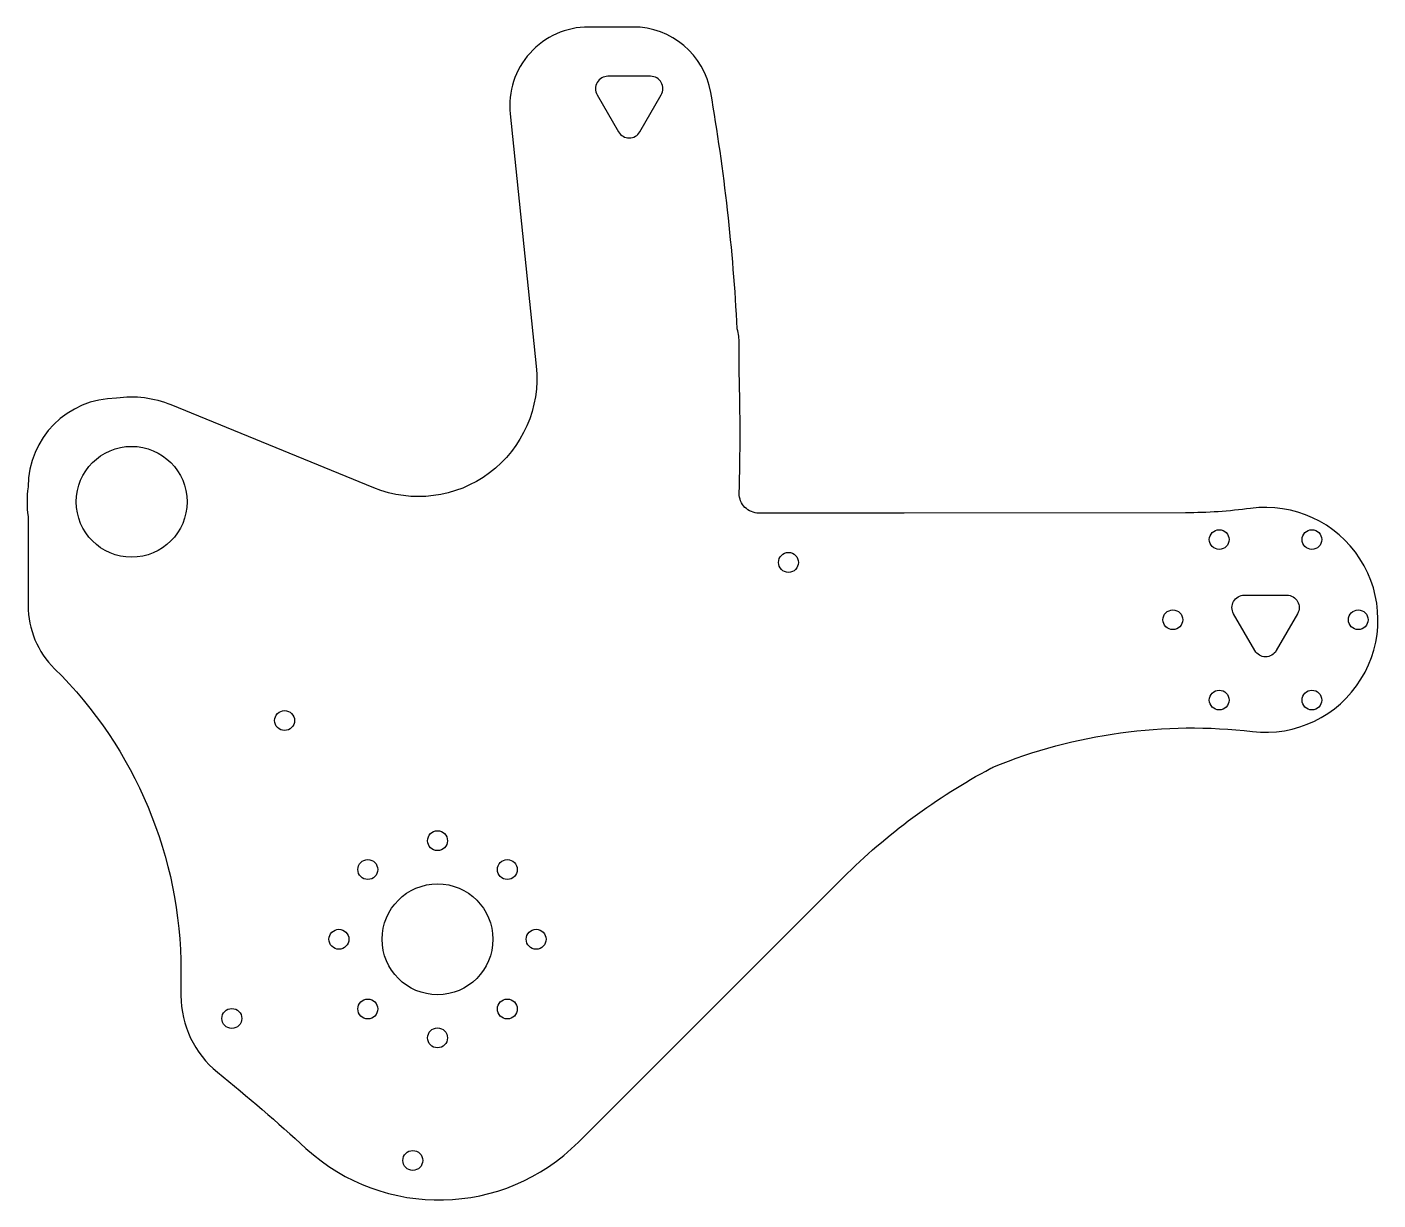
# Model space of a CAD drawing. Header units: inches. Extents: x 0 to 13.7, y 0 to 11.9.
import ezdxf

# ---------------------------------------------------------------- set-up
doc = ezdxf.new("R2010")
doc.units = ezdxf.units.IN

msp = doc.modelspace()

# ---------------------------------------------------------------- linework, layer by layer
at = {"layer": 'DXFWIZ_CLOSED'}
for points in [[(1.932, 1.296, -0.014808), (2.829, 0.523, 0.401042), (5.592, 0.586), (8.277, 3.27, -0.074333), (9.774, 4.378, 0.0006), (9.795, 4.389, -0.127394), (12.428, 4.751, 0.290421), (13.528, 5.281, 0.290421), (13.518, 6.502, 0.290421), (12.409, 7.014, -0.033087), (11.749, 6.969), (8.896, 6.966), (7.422, 6.966, -0.414218), (7.222, 7.166, 0.014969), (7.222, 8.381), (7.222, 8.686, 0.062565), (7.203, 8.834, 0.029737), (6.934, 11.232, 0.364918), (6.146, 11.896), (5.695, 11.896, 0.212349), (5.101, 11.632, 0.212348), (4.899, 11.014), (5.164, 8.457, -0.263655), (4.689, 7.373, -0.263656), (3.516, 7.223), (1.463, 8.063, 0.134073), (0.908, 8.131, 0.413368), (0.011, 7.231, 0.071041), (0.011, 6.931), (0.011, 6.029, 0.200841), (0.279, 5.388, -0.200842), (1.561, 2.325), (1.561, 2.073, 0.226195)], [(6.324, 11.396), (5.891, 11.396, 0.267949), (5.782, 11.333, 0.267951), (5.782, 11.208), (5.999, 10.833, 0.267949), (6.107, 10.771, 0.267949), (6.215, 10.833), (6.432, 11.208, 0.267951), (6.432, 11.333, 0.267949)], [(12.885, 5.946), (12.669, 5.571, -0.267952), (12.56, 5.509, -0.267952), (12.452, 5.571), (12.236, 5.946, -0.267946), (12.236, 6.071, -0.267949), (12.344, 6.134), (12.777, 6.134, -0.267952), (12.885, 6.071, -0.267946)]]:
    msp.add_lwpolyline(points, format="xyb", close=True, dxfattribs=at)
for centre, radius in [((1.061, 7.081), 0.562), ((12.09, 6.698), 0.1), ((13.03, 6.698), 0.1), ((7.722, 6.466), 0.101), ((11.62, 5.884), 0.1), ((13.5, 5.884), 0.1), ((12.09, 5.07), 0.1), ((13.03, 5.07), 0.1), ((2.612, 4.862), 0.101), ((4.163, 3.644), 0.101), ((3.456, 3.351), 0.101), ((4.871, 3.351), 0.101), ((4.163, 2.644), 0.562), ((3.163, 2.644), 0.101), ((5.163, 2.644), 0.101), ((2.077, 1.841), 0.101), ((3.456, 1.937), 0.101), ((4.871, 1.937), 0.101), ((4.163, 1.644), 0.101), ((3.912, 0.401), 0.101)]:
    msp.add_circle(centre, radius, dxfattribs=at)

doc.saveas('drawing.dxf')
